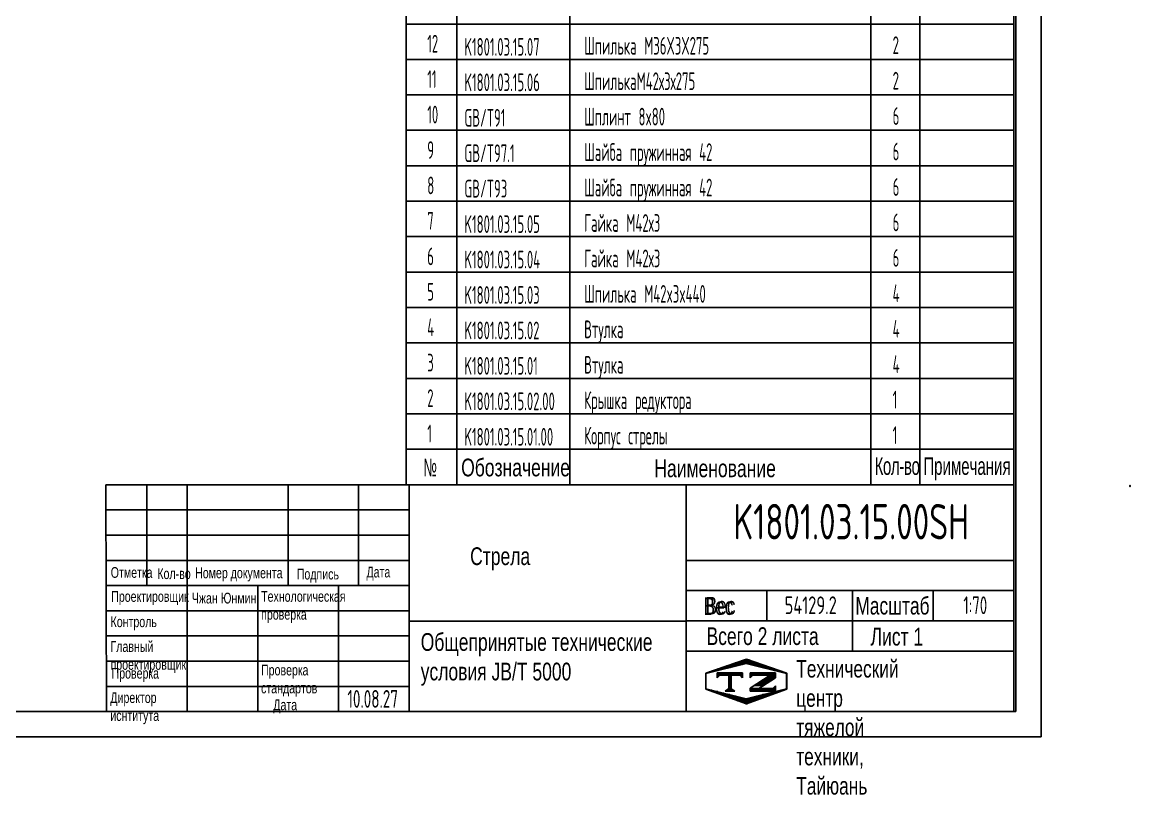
# Model space of a CAD drawing. Header units: millimetres. Extents: x 0 to 30627, y -801 to 20790.
# Drawn here: x 15313 to 30627, y -801 to 9881 of the extents above; entities that cross this region are included whole.
import ezdxf
from ezdxf.enums import TextEntityAlignment as Align

# ---------------------------------------------------------------- set-up
doc = ezdxf.new("R2010")
doc.units = ezdxf.units.MM
doc.header["$LTSCALE"] = 700
doc.linetypes.add('G', pattern=[2, 1.25, -0.25, 0.25, -0.25])
for name, color, linetype in [('01', 7, 'Continuous'), ('02', 1, 'Continuous'), ('05', 142, 'G'), ('11', 3, 'Continuous'), ('THICK', 7, 'Continuous')]:
    doc.layers.add(name, color=color, linetype=linetype)
doc.styles.add('HZLIB', font='TXT.shx', dxfattribs={"width": 0.5, "height": 245})
doc.styles.get("Standard").update_dxf_attribs({"font": 'isocp', "width": 0.707, "bigfont": 'intecad.shx'})

# ---------------------------------------------------------------- blocks, each defined once
blk = doc.blocks.new('*U36')
at = {"layer": '01'}
for points in [[(415, 5), (415, 292)], [(25, 5), (415, 5)]]:
    blk.add_lwpolyline(points, dxfattribs=at)
at = {"layer": '02'}
for points in [[(420, 0), (420, 297)], [(0, 0), (420, 0)]]:
    blk.add_lwpolyline(points, dxfattribs=at)
blk = doc.blocks.new('*X71')
at = {"color": 0}
for p, q in [((127.06, 7.8), (132.06, 7.8)), ((127.06, 7.5), (132.06, 7.5)), ((127.06, 7.2), (127.32, 7.2)), ((129.7, 6.6), (131.51, 6.6)), ((130.16, 6.9), (131.98, 6.9)), ((130.62, 7.2), (132.06, 7.2)), ((127.84, 5.4), (129.64, 5.4)), ((128.3, 5.7), (130.1, 5.7)), ((128.77, 6), (130.57, 6)), ((129.23, 6.3), (131.04, 6.3))]:
    blk.add_line(p, q, dxfattribs=at)
blk = doc.blocks.new('*X72')
at = {"color": 0}
for p, q in [((127.06, 4.8), (132.06, 4.8)), ((127.06, 4.5), (132.06, 4.5)), ((131.84, 5.1), (132.06, 5.1))]:
    blk.add_line(p, q, dxfattribs=at)
blk = doc.blocks.new('*X70')
at = {"color": 0}
for p, q in [((122.34, 4.5), (123.72, 4.5)), ((122.82, 4.8), (123.24, 4.8))]:
    blk.add_line(p, q, dxfattribs=at)
blk = doc.blocks.new('*X69')
at = {"color": 0}
for p, q in [((120.53, 7.8), (125.53, 7.8)), ((120.53, 7.5), (125.53, 7.5)), ((120.53, 7.2), (120.79, 7.2)), ((125.27, 7.2), (125.53, 7.2))]:
    blk.add_line(p, q, dxfattribs=at)
blk = doc.blocks.new('*X68')
at = {"color": 0}
for p, q in [((121.52, 9), (123.12, 9)), ((122.38, 9.3), (124.32, 9.3)), ((123.24, 9.6), (125.52, 9.6)), ((124.1, 9.9), (128.52, 9.9)), ((124.97, 10.2), (127.67, 10.2)), ((125.83, 10.5), (126.82, 10.5)), ((127.02, 9.6), (129.37, 9.6)), ((128.22, 9.3), (130.22, 9.3)), ((129.42, 9), (131.07, 9)), ((118.22, 7.8), (118.32, 7.8)), ((118.22, 7.5), (118.27, 7.5)), ((118.22, 7.2), (118.27, 7.2)), ((118.22, 6.9), (118.27, 6.9)), ((118.22, 6.6), (118.27, 6.6)), ((118.94, 8.1), (119.52, 8.1)), ((119.8, 8.4), (120.72, 8.4)), ((120.66, 8.7), (121.92, 8.7)), ((130.62, 8.7), (131.92, 8.7)), ((131.82, 8.4), (132.77, 8.4)), ((133.02, 8.1), (133.62, 8.1)), ((134.22, 7.8), (134.32, 7.8)), ((134.27, 7.5), (134.32, 7.5)), ((134.27, 7.2), (134.32, 7.2)), ((134.27, 6.9), (134.32, 6.9)), ((134.27, 6.6), (134.32, 6.6)), ((118.22, 6.3), (118.27, 6.3)), ((118.22, 6), (118.27, 6)), ((118.22, 5.7), (118.27, 5.7)), ((118.22, 5.4), (118.27, 5.4)), ((118.22, 5.1), (118.27, 5.1)), ((118.22, 4.8), (118.27, 4.8)), ((118.79, 4.5), (119.42, 4.5)), ((133.12, 4.5), (133.76, 4.5)), ((134.27, 6.3), (134.32, 6.3)), ((134.27, 6), (134.32, 6)), ((134.27, 5.7), (134.32, 5.7)), ((134.27, 5.4), (134.32, 5.4)), ((134.27, 5.1), (134.32, 5.1)), ((134.27, 4.8), (134.32, 4.8)), ((119.61, 4.2), (120.62, 4.2)), ((120.43, 3.9), (121.82, 3.9)), ((121.26, 3.6), (123.02, 3.6)), ((122.08, 3.3), (124.22, 3.3)), ((122.91, 3), (125.42, 3)), ((123.73, 2.7), (128.89, 2.7)), ((124.55, 2.4), (128.07, 2.4)), ((127.12, 3), (129.7, 3)), ((128.32, 3.3), (130.51, 3.3)), ((129.52, 3.6), (131.32, 3.6)), ((130.72, 3.9), (132.14, 3.9)), ((131.92, 4.2), (132.95, 4.2)), ((125.38, 2.1), (127.26, 2.1)), ((126.2, 1.8), (126.45, 1.8))]:
    blk.add_line(p, q, dxfattribs=at)

msp = doc.modelspace()

# ---------------------------------------------------------------- linework, layer by layer
for p, q in [((20623.6274, 16715.5718), (20623.6274, 3485.5736)), ((21323.6273, 16715.5718), (21323.6273, 3485.5736)), ((22882.8791, 16715.5718), (22882.8791, 3485.5736)), ((27046.0386, 16715.5718), (27046.0386, 3485.5736)), ((27723.9268, 16715.5718), (27723.9268, 3485.5736)), ((29023.6275, 16715.5718), (29023.6275, 3485.5736)), ((20623.6274, 9855.5728), (29023.6275, 9855.5728)), ((20623.6274, 9365.5728), (29023.6275, 9365.5728)), ((20623.6274, 8875.5729), (29023.6275, 8875.5729)), ((20623.6274, 8385.573), (29023.6275, 8385.573)), ((20623.6274, 7895.5731), (29023.6275, 7895.5731)), ((20623.6274, 7405.5731), (29023.6275, 7405.5731)), ((20623.6274, 6915.5732), (29023.6275, 6915.5732)), ((20623.6274, 6425.5733), (29023.6275, 6425.5733)), ((20623.6274, 5935.5733), (29023.6275, 5935.5733)), ((20623.6274, 5445.5734), (29023.6275, 5445.5734)), ((20623.6274, 4955.5735), (29023.6275, 4955.5735)), ((20623.6274, 4465.5735), (29023.6275, 4465.5735)), ((20623.6274, 3975.5736), (29023.6275, 3975.5736)), ((16471.8213, 3485.5736), (16481.333, 350)), ((20623.6274, 3485.5736), (29023.6275, 3485.5736))]:
    msp.add_line(p, q)
at = {"layer": '01'}
for p in [(30626.8963, 3472.8741), (30626.8963, 3463.9978)]:
    msp.add_point(p, dxfattribs=at)
at = {"layer": 'THICK'}
for p, q in [((16471.8213, 3485.5736), (29023.6275, 3485.5736)), ((17038.588, 3484.0613), (17038.588, 3485.5736)), ((17038.7683, 2091.9853), (17038.7683, 3485.5736)), ((17596.2036, 350), (17596.2036, 3485.5736)), ((18989.7919, 2091.9853), (18989.7919, 3485.5736)), ((19965.3037, 2091.9853), (19965.3037, 3485.5736)), ((20662.0978, 350), (20662.0978, 3485.5736)), ((24494.4656, 350), (24494.4656, 3485.5736)), ((29023.6275, 350), (29023.6275, 3485.5736)), ((16481.333, 2440.3824), (20662.0978, 2440.3824)), ((24494.4656, 2440.3824), (29023.6275, 2440.3824)), ((16481.333, 2091.9853), (20662.0978, 2091.9853)), ((18571.7154, 350), (18571.7154, 2091.9853)), ((19686.586, 350), (19686.586, 2091.9853)), ((24494.4656, 2022.3059), (29023.6275, 2022.3059)), ((25609.3362, 1604.2294), (25609.3362, 2022.3059)), ((26793.8862, 1186.153), (26793.8862, 2022.3059)), ((27908.7569, 1604.2294), (27908.7569, 2022.3059)), ((20662.0978, 1598.1894), (24494.4656, 1598.1894)), ((24494.4656, 1604.2294), (29023.6275, 1604.2294)), ((24494.4656, 1186.153), (29023.6275, 1186.153)), ((16481.333, 350), (29023.6275, 350))]:
    msp.add_line(p, q, dxfattribs=at)
at = {"layer": 'THICK', "color": 3}
for p, q in [((16481.333, 3137.1766), (20662.0978, 3137.1766)), ((16481.333, 2788.7795), (20662.0978, 2788.7795)), ((16481.333, 1743.5883), (20662.0978, 1743.5883)), ((16481.333, 1395.1912), (20662.0978, 1395.1912)), ((24762.876, 879.9876), (25327.6305, 1076.6912)), ((25327.6305, 1076.6912), (25885.0505, 879.9876)), ((16481.333, 1046.7941), (20662.0978, 1046.7941)), ((24766.5432, 875.5577), (25323.9785, 1014.9166)), ((25323.9785, 1014.9166), (25881.4138, 875.5577)), ((24762.876, 660.9313), (24762.876, 879.9876)), ((24766.5432, 666.5195), (24766.5432, 875.5577)), ((24923.9479, 816.8045), (24923.9479, 886.4839)), ((24923.9479, 886.4839), (25272.345, 886.4839)), ((24958.7876, 851.6442), (24923.9479, 816.8045)), ((25237.5053, 851.6442), (24958.7876, 851.6442)), ((25082.8997, 851.9769), (25082.8997, 660.8615)), ((25098.1417, 851.9769), (25098.1417, 660.8615)), ((25115.5611, 851.9769), (25115.5611, 660.8615)), ((25272.345, 816.8045), (25237.5053, 851.6442)), ((25272.345, 886.4839), (25272.345, 816.8045)), ((25379.0291, 886.4839), (25379.0291, 816.8045)), ((25379.0291, 886.4839), (25727.4262, 886.4839)), ((25379.0291, 816.8045), (25413.8688, 851.6442)), ((25653.3843, 851.6442), (25379.0291, 674.1334)), ((25413.8688, 851.6442), (25653.3843, 851.6442)), ((25727.4167, 817.47), (25548.9283, 703.2374)), ((25727.4262, 886.4839), (25727.4262, 816.8045)), ((25881.4138, 875.5577), (25881.4138, 666.5195)), ((25885.0505, 879.9876), (25885.0505, 660.9313)), ((16481.333, 698.3971), (20662.0978, 698.3971)), ((25327.6305, 455.2866), (24762.876, 660.9313)), ((25323.9785, 527.1607), (24766.5432, 666.5195)), ((25098.1417, 676.7878), (25030.6416, 634.3177)), ((25030.6416, 634.3177), (25098.1417, 634.3177)), ((25098.1417, 676.7878), (25165.6417, 634.3177)), ((25165.6417, 634.3177), (25098.1417, 634.3177)), ((25881.4138, 666.5195), (25323.9785, 527.1607)), ((25885.0505, 660.9313), (25327.6305, 455.2866)), ((25379.0291, 674.1334), (25379.0291, 634.3177)), ((25379.0291, 634.3177), (25727.4167, 634.3177)), ((25548.9283, 703.2374), (25495.6782, 669.1574)), ((25692.5769, 669.1574), (25495.6782, 669.1574)), ((25727.4167, 703.9971), (25692.5769, 669.1574)), ((25727.4167, 634.3177), (25727.4167, 703.9971))]:
    msp.add_line(p, q, dxfattribs=at)

# ---------------------------------------------------------------- block references
at = {"layer": '05', "xscale": 70, "yscale": 70, "zscale": 70}
msp.add_blockref('*U36', (0, 0), dxfattribs=at)
at = {"layer": 'THICK', "color": 3, "xscale": 69.67941375264684, "yscale": 69.67941375264581, "zscale": 69.67941375264567}
for name in ['*X68', '*X69', '*X71', '*X70', '*X72']:
    msp.add_blockref(name, (16525.4021, 332.9756), dxfattribs=at)

# ---------------------------------------------------------------- texts
at = {"style": 'HZLIB', "width": 0.5}
for s, p in [('12', (20913.8259, 9460.9643)), ('K1801.03.15.07', (21427.1255, 9416.6422)), ('Шпилька M36X3X275', (23082.8884, 9432.2044)), ('2', (27347.7508, 9439.8452)), ('11', (20913.8259, 8970.9653)), ('ШпилькаМ42хЗх275', (23082.8884, 8942.2054)), ('2', (27347.7508, 8949.8462)), ('K1801.03.15.06', (21427.1255, 8926.6432)), ('10', (20913.8259, 8480.9663)), ('GB/T91', (21427.1255, 8436.6442)), ('Шплинт 8x80', (23082.8884, 8452.2064)), ('6', (27347.7508, 8459.8472)), ('9', (20913.8259, 7990.9673)), ('GB/T97.1', (21427.1255, 7946.6452)), ('Шайба пружинная 42', (23082.8884, 7962.2074)), ('6', (27347.7508, 7969.8482)), ('8', (20913.8259, 7500.9683)), ('GB/T93', (21427.1255, 7456.6462)), ('Шайба пружинная 42', (23082.8884, 7472.2084)), ('6', (27347.7508, 7479.8492)), ('7', (20913.8259, 7010.9693)), ('K1801.03.15.05', (21427.1255, 6966.6472)), ('Гайка М42хЗ', (23082.8884, 6982.2094)), ('6', (27347.7508, 6989.8502)), ('6', (20913.8259, 6520.9703)), ('Гайка М42хЗ', (23082.8884, 6492.2104)), ('6', (27347.7508, 6499.8512)), ('K1801.03.15.04', (21427.1255, 6476.6482)), ('5', (20913.8259, 6030.9713)), ('K1801.03.15.03', (21427.1255, 5986.6492)), ('Шпилька M42x3x440', (23082.8884, 6002.2114)), ('4', (27347.7508, 6009.8522)), ('4', (20913.8259, 5540.9723)), ('K1801.03.15.02', (21427.1255, 5496.6502)), ('Втулка ', (23082.8884, 5512.2124)), ('4', (27347.7508, 5519.8532)), ('3', (20913.8259, 5050.9733)), ('K1801.03.15.01', (21427.1255, 5006.6512)), ('Втулка', (23082.8884, 5022.2134)), ('4', (27347.7508, 5029.8542)), ('2', (20913.8259, 4560.9743)), ('K1801.03.15.02.00', (21427.1255, 4516.6522)), ('Крышка редуктора', (23082.8884, 4532.2144)), ('1', (27347.7508, 4539.8552)), ('1', (20913.8259, 4070.9753)), ('1', (27347.7508, 4049.8562)), ('K1801.03.15.01.00', (21427.1255, 4026.6532)), ('Корпус стрелы', (23082.8884, 4042.2154))]:
    msp.add_text(s, height=245, dxfattribs=at).set_placement(p)
at = {"layer": '01', "attachment_point": 1}
for s, insert, char_height in [('{\\fArial|b0|i0|c204|p34;Отметка}', (16538.2334, 2347.5508), 148.574147), ('{\\fArial|b0|i0|c204|p34;Кол-во}', (17182.5529, 2330.4597), 148.574147), ('{\\fArial|b0|i0|c204|p34;Номер документа}', (17704.4604, 2341.8921), 148.574147), ('{\\fArial|b0|i0|c204|p34;Подпись}', (19109.8092, 2324.7627), 148.574147), ('{\\fArial|b0|i0|c204|p34;Дата}', (20073.4373, 2353.2478), 148.574147), ('{\\fArial|b0|i0|c204|p34;Проектировщик}', (16544.7716, 2015.6792), 148.574147), ('{\\fArial|b0|i0|c204|p34;\\C3;Чжан Юнмин}', (17658.8685, 1992.8528), 148.574147), ('{\\fArial|b0|i0|c204|p34;Технологическая\\Pпроверка}', (18617.3603, 2016.7963), 148.574147), ('{\\fArial|b0|i0|c204|p34;Вес}', (24762.1096, 1935.785), 242.671107), ('{\\fArial|b0|i0|c204|p34;Контроль}', (16536.2381, 1665.7182), 148.574147), ('{\\fArial|b0|i0|c204|p34;Главный\\Pпроектировщик}', (16534.9223, 1323.7492), 148.574147), ('{\\fArial|b0|i0|c204|p34;Проверка}', (16549.4424, 954.2402), 148.574147), ('{\\fArial|b0|i0|c204|p34;Проверка\\Pстандартов}', (18615.9375, 998.3827), 148.574147), ('{\\fArial|b0|i0|c204|p34;Директор\\Pиснтитута}', (16532.6369, 616.6723), 148.574147), ('{\\fArial|b0|i0|c204|p34;Дата}', (18784.7423, 517.3661), 148.574147)]:
    msp.add_mtext(s, dxfattribs=dict(at, insert=insert, char_height=char_height))
at = {"layer": '01', "insert": (26014.4751, 1063.0004), "char_height": 242.671107, "width": 11.403882, "attachment_point": 1}
msp.add_mtext('{\\fArial|b0|i0|c204|p34;Технический центр\\Pтяжелой техники, Тайюань}', dxfattribs=at)
at = {"layer": '05', "char_height": 245, "attachment_point": 1, "style": 'HZLIB'}
for s, insert in [('{\\fArial|b0|i0|c204|p34;\\C0;№}', (20863.3339, 3846.3071)), ('{\\fArial|b0|i0|c204|p34;\\W0.607;\\T0.95;\\C0;Кол-во}', (27098.5357, 3867.022)), ('{\\fArial|b0|i0|c204|p34;\\W0.607;\\C0;Примечания}', (27772.141, 3867.022))]:
    msp.add_mtext(s, dxfattribs=dict(at, insert=insert))
at = {"layer": '05', "attachment_point": 1}
for s, insert, char_height in [('{\\fArial|b0|i0|c204|p34;\\C0;Обозначение}', (21382.5768, 3846.9849), 245), ('{\\fArial|b0|i0|c204|p34;\\C0;Наименование}', (24053.5846, 3835.3828), 245), ('{\\fArial|b0|i0|c204|p34;\\C3;Стрела}', (21506.6011, 2620.6769), 245), ('{\\fArial|b0|i0|c204|p34;\\C250;Вес}', (24732.8327, 1928.6654), 242.768214), ('{\\fArial|b0|i0|c204|p34;\\C0;Масштаб}', (26832.1991, 1934.6367), 242.768214), ('{\\fArial|b0|i0|c204|p34;\\C0;Общепринятые технические\\Pусловия \\fArial|b0|i0|c0|p34;JB/T 5000}', (20823.3011, 1434.5143), 245), ('{\\fArial|b0|i0|c204|p34;\\C0;Всего 2 листа}', (24774.3662, 1515.2775), 245), ('{\\fArial|b0|i0|c204|p34;\\C0;Лист 1}', (27042.6156, 1508.0138), 245)]:
    msp.add_mtext(s, dxfattribs=dict(at, insert=insert, char_height=char_height))
at = {"layer": '11'}
for s, height, width, p, p2 in [('K1801.03.15.00SH', 490, 0.695901, (25145.9129, 2730), (28404.0871, 2730)), ('54129.2', 245, 0.682415, (25854.4051, 1697.5), (26575.5949, 1697.5)), ('1:70', 245, 0.655288, (28325.3776, 1697.5), (28654.6224, 1697.5)), ('10.08.27', 245, 0.642055, (19810, 402.5), (20510, 402.5))]:
    msp.add_text(s, height=height, dxfattribs=dict(at, width=width)).set_placement(p, p2, align=Align.FIT)

doc.saveas('drawing.dxf')
